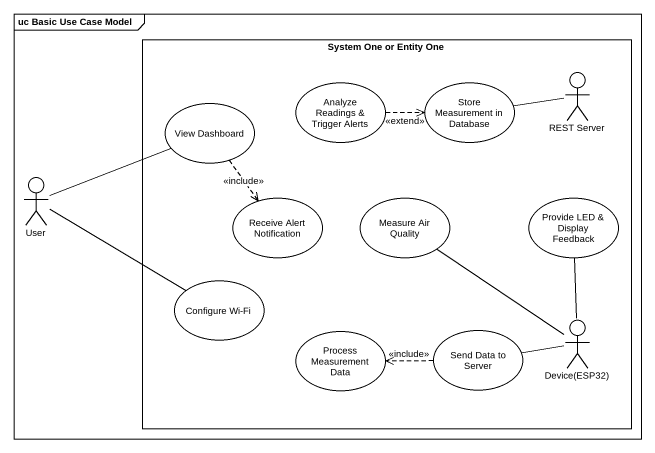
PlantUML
@startuml
mainframe uc Basic Use Case Model
rectangle "System One or Entity One" as System_One_or_Entity_One {
  usecase "View Dashboard" as View_Dashboard
  usecase "Analyze Readings & Trigger Alerts" as Analyze_Readings_Trigger
  usecase "Store Measurement in Database" as Store_Measurement_in
  actor "REST Server" as REST_Server
  usecase "Receive Alert Notification" as Receive_Alert_Notification
  usecase "Measure Air Quality" as Measure_Air_Quality
  usecase "Provide LED & Display Feedback" as Provide_LED_Display_Feedback
  usecase "Configure Wi-Fi" as Configure_Wi_Fi
  usecase "Process Measurement Data" as Process_Measurement_Data
  usecase "Send Data to Server" as Send_Data_to_Server
  actor "Device(ESP32)" as Device_ESP32
}
actor User
View_Dashboard ..> Receive_Alert_Notification : <<include>>
Analyze_Readings_Trigger .right.> Store_Measurement_in : <<extend>>
REST_Server -left- Store_Measurement_in
User -right- View_Dashboard
User -right- Configure_Wi_Fi
Measure_Air_Quality -- Device_ESP32
Send_Data_to_Server .left.> Process_Measurement_Data : <<include>>
Send_Data_to_Server -right- Device_ESP32
Device_ESP32 -up- Provide_LED_Display_Feedback
@enduml
